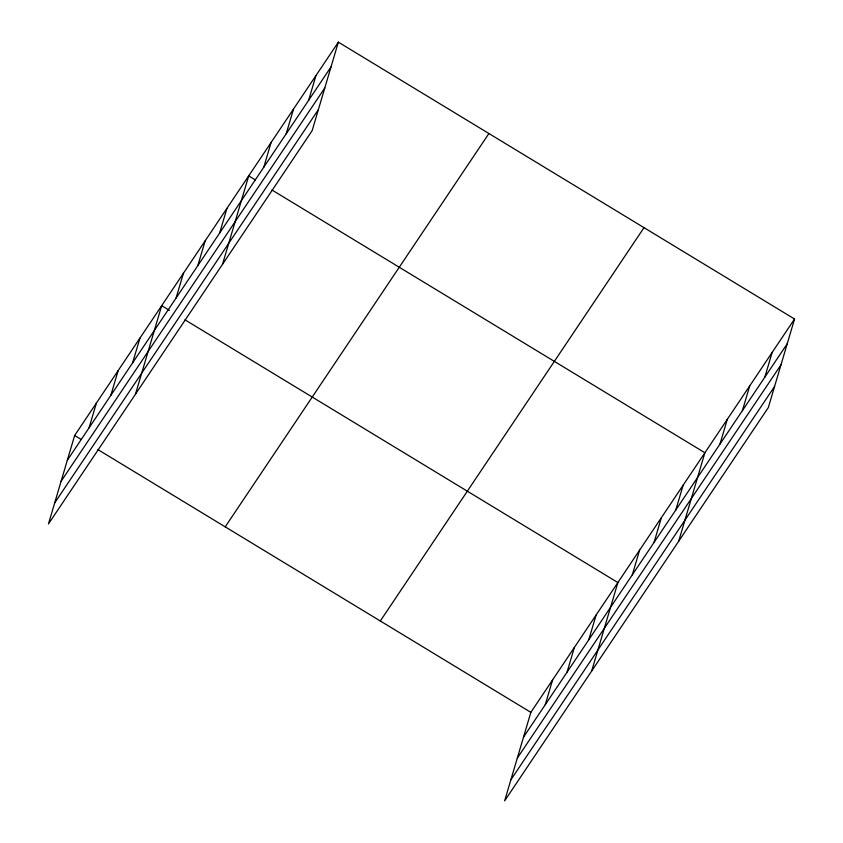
<?xml version="1.0" encoding="UTF-8"?>
<svg xmlns="http://www.w3.org/2000/svg" width="843" height="843" viewBox="0 0 843 843"><rect width="100%" height="100%" fill="white"/><g stroke="black" fill="none" stroke-linecap="round" stroke-linejoin="round"><path stroke-width="1.26" d="M338.359 42.15L74.658 435.483L48.451 523.977L312.152 130.644L338.359 42.15L794.549 319.023L768.342 407.517L504.641 800.85L530.848 712.356L794.549 319.023M89.084 427.801L96.418 403.038M110.833 395.356L118.168 370.583M132.593 362.901L139.927 338.138M135.47 394.176L161.677 305.682L169.432 310.393M176.103 298L183.437 273.237M197.852 265.556L205.197 240.782M219.612 233.1L226.946 208.337M222.489 264.375L248.706 175.881L255.345 179.917M263.785 167.22L271.119 142.446M286.199 133.784L293.533 109.021M308.612 100.349L315.946 75.585M545.273 704.674L552.608 679.911M567.023 672.229L574.368 647.456M588.783 639.774L596.117 615.011M591.66 671.049L617.877 582.555L184.923 319.792M632.292 574.873L639.626 550.11M654.052 542.428L661.386 517.655M675.801 509.973L683.136 485.21M678.678 541.248L704.896 452.754L271.952 189.991M719.975 444.092L727.309 419.319M742.388 410.657L749.722 385.894M764.801 377.221L772.135 352.458M67.324 460.257L331.025 66.913M61.096 481.279L324.797 87.946M54.679 502.944L318.38 109.611M225.207 526.854L488.908 133.521M380.309 620.985L644.01 227.652M523.514 737.13L787.214 343.786M517.286 758.152L780.987 364.819M510.869 779.817L774.569 386.484M74.658 435.483L81.297 439.519M97.904 449.593L530.848 712.356"/></g></svg>
